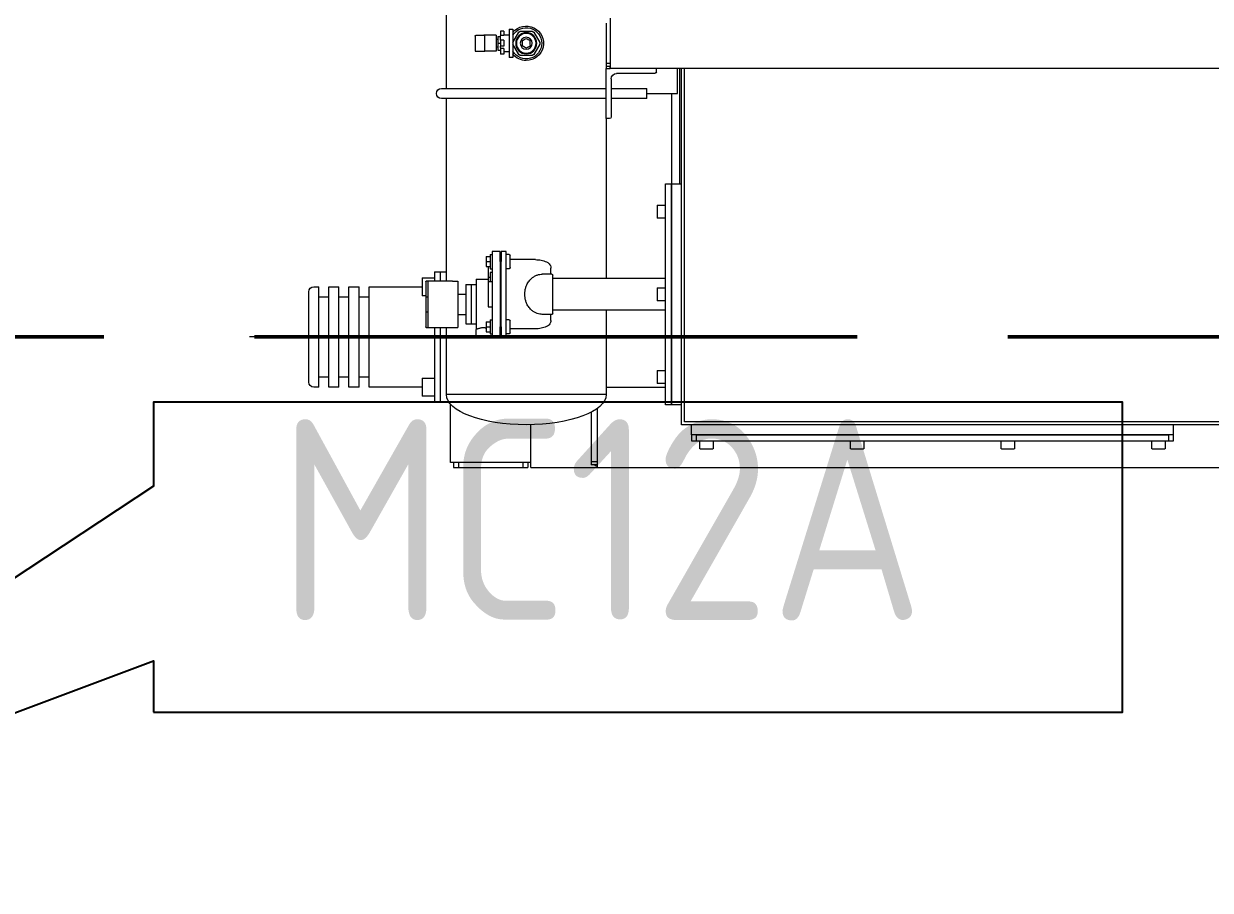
# Model space of a CAD drawing. Header units: millimetres. Extents: x 163705 to 1616509, y 81827 to 302547.
# Drawn here: x 914704 to 915886, y 145446 to 146309 of the extents above; entities that cross this region are included whole.
import ezdxf
from ezdxf.enums import TextEntityAlignment as Align

# ---------------------------------------------------------------- set-up
doc = ezdxf.new("R2010")
doc.units = ezdxf.units.MM
doc.header["$LTSCALE"] = 10
doc.linetypes.add('ACAD_ISO02W100', pattern=[15, 12, -3])
doc.linetypes.add('CENTER2', pattern=[28.575, 19.05, -3.175, 3.175, -3.175])
for name, color, linetype, lineweight in [('1-中心线', 1, 'CENTER2', 0), ('1-文本', 4, 'Continuous', 0), ('1-设备轮廓', 2, 'Continuous', 18)]:
    doc.layers.add(name, color=color, linetype=linetype, lineweight=lineweight)
doc.styles.add('HZ', font='gbenor.shx', dxfattribs={"bigfont": 'gbcbig.shx'})

# ---------------------------------------------------------------- blocks, each defined once
blk = doc.blocks.new('G$C8841F3B5')
for p, q in [((2913.9, 391.5), (2913.9, 1221.5)), ((2750.9, 461.5), (2750.9, 453.5)), ((2750.9, 453.5), (2750.9, 419.5)), ((2754.9, 456.5), (2754.9, 416.5)), ((2851.3, 450.5), (2847.7, 450.5)), ((2847.7, 450.5), (2847.7, 446.5)), ((2851.3, 450.5), (2851.3, 446.5)), ((2827, 447.6), (2821, 437.4)), ((2821, 437.4), (2821, 435.6)), ((2828.4, 448.5), (2827, 447.6)), ((2840.3, 448.5), (2828.4, 448.5)), ((2841.8, 447.6), (2840.3, 448.5)), ((2847.7, 437.4), (2841.8, 447.6)), ((2847.7, 445), (2847.3, 445)), ((2847.7, 446.5), (2847.7, 437.5)), ((2847.7, 437.4), (2847.7, 435.6)), ((2851.3, 446.5), (2851.3, 426.5)), ((2856.6, 445), (2851.3, 445)), ((2856.6, 448.5), (2856.6, 448)), ((2856.6, 448.5), (2860.1, 448.5)), ((2856.6, 448), (2856.6, 444.5)), ((2859.6, 444.5), (2856.6, 444.5)), ((2856.6, 439.5), (2860.1, 439.5)), ((2856.6, 439.5), (2856.6, 439)), ((2856.6, 439), (2856.6, 434)), ((2860.1, 448.5), (2860.1, 448)), ((2860.1, 448), (2860.1, 443.9)), ((2860.1, 439.5), (2860.1, 443.9)), ((2862.6, 443.4), (2860.1, 443.4)), ((2860.1, 439.5), (2860.1, 439)), ((2860.1, 439), (2860.1, 434)), ((2862.6, 443.4), (2862.6, 436.5)), ((2864.4, 440.5), (2862.6, 440.5)), ((2864.4, 444.5), (2864.4, 428.5)), ((2864.4, 444.5), (2866.3, 444.5)), ((2866.3, 444.5), (2876.6, 444.5)), ((2875.6, 428.5), (2875.6, 443.5)), ((2884.4, 444.5), (2876.6, 444.5)), ((2885.4, 443.5), (2885.4, 428.5)), ((2821, 435.6), (2827, 425.4)), ((2827, 425.4), (2828.4, 424.5)), ((2840.3, 424.5), (2841.8, 425.4)), ((2841.8, 425.4), (2847.7, 435.6)), ((2847.3, 428), (2847.7, 428)), ((2847.7, 435.5), (2847.7, 426.5)), ((2847.7, 426.5), (2847.7, 422.5)), ((2851.3, 428), (2856.6, 428)), ((2851.3, 426.5), (2851.3, 422.5)), ((2856.6, 434), (2856.6, 433.5)), ((2856.6, 433.5), (2860.1, 433.5)), ((2856.6, 431.4), (2859.6, 431.4)), ((2856.6, 431.4), (2856.6, 426.1)), ((2856.6, 426.1), (2856.6, 425.6)), ((2856.6, 425.6), (2860.1, 425.6)), ((2862.6, 436.5), (2860.1, 436.5)), ((2860.1, 434), (2860.1, 433.5)), ((2860.1, 432.3), (2860.1, 433.5)), ((2860.1, 432.3), (2860.1, 426.1)), ((2862.6, 429.6), (2860.1, 429.6)), ((2860.1, 426.1), (2860.1, 425.6)), ((2862.6, 436.5), (2862.6, 429.6)), ((2862.6, 432.5), (2864.4, 432.5)), ((2864.4, 428.5), (2866.3, 428.5)), ((2866.3, 428.5), (2875.4, 428.5)), ((2884.4, 428.5), (2876.6, 428.5)), ((2750.9, 419.5), (2750.9, 411.5)), ((2750.9, 416.5), (2754.9, 416.5)), ((2750.9, 413.5), (2754.9, 413.5)), ((2754.9, 416.5), (2754.9, 413.5)), ((2754.9, 413.5), (2754.9, 411.5)), ((2828.4, 424.5), (2840.3, 424.5)), ((2847.7, 422.5), (2851.3, 422.5)), ((2004.9, 411.5), (2750.9, 411.5)), ((2676.9, 59.5), (2676.9, 411.5)), ((2679.9, 56.5), (2679.9, 411.5)), ((2681.9, 411.5), (2681.9, 296.5)), ((2683.9, 386.5), (2683.9, 411.5)), ((2704.9, 411.5), (2704.9, 408.2)), ((2706.5, 406.5), (2744.4, 406.5)), ((2754.9, 411.5), (2750.9, 411.5)), ((2754.9, 361.5), (2754.9, 411.5)), ((2749.9, 391.5), (2714.4, 391.5)), ((2714.4, 381.5), (2714.4, 391.5)), ((2749.9, 401), (2749.9, 363.2)), ((2834.4, 391.5), (2754.9, 391.5)), ((2918.9, 391.5), (2834.4, 391.5)), ((2690.9, 386.5), (2683.9, 386.5)), ((2689.9, 386.5), (2689.9, 296.5)), ((2714.4, 386.5), (2690.9, 386.5)), ((2714.4, 381.5), (2749.9, 381.5)), ((2754.9, 381.5), (2834.4, 381.5)), ((2834.4, 381.5), (2918.9, 381.5)), ((2913.9, 199.5), (2913.9, 381.5)), ((2751.5, 361.5), (2754.9, 361.5)), ((2754.9, 361.5), (2754.9, 202.5)), ((2689.9, 296.5), (2679.9, 296.5)), ((2695.9, 296.5), (2689.9, 296.5)), ((2689.9, 76.5), (2689.9, 296.5)), ((2689.9, 296.5), (2689.9, 76.5)), ((2695.9, 76.5), (2695.9, 296.5)), ((2703.8, 275.3), (2695.9, 275.3)), ((2703.9, 275.2), (2703.9, 262.4)), ((2695.9, 262.3), (2703.8, 262.3)), ((2703.9, 262.4), (2703.9, 262.4)), ((2850.4, 213), (2850.4, 225)), ((2851.4, 226), (2854.4, 226)), ((2854.4, 229), (2859.4, 229)), ((2854.4, 219), (2854.4, 229)), ((2859.4, 229), (2859.4, 219)), ((2860.4, 219), (2860.4, 229)), ((2860.4, 229), (2868.4, 229)), ((2868.4, 229), (2868.4, 219)), ((2870.4, 226), (2868.4, 226)), ((2870.4, 226), (2870.4, 212)), ((2810, 212.8), (2809.9, 212.6)), ((2825.1, 221), (2850.4, 221)), ((2854.4, 154), (2854.4, 219)), ((2859.4, 224), (2860.4, 224)), ((2859.4, 154), (2859.4, 219)), ((2860.4, 219), (2860.4, 154)), ((2868.4, 219), (2868.4, 154)), ((2874.4, 224), (2870.4, 224)), ((2874.4, 219), (2870.4, 219)), ((2874.4, 214), (2870.4, 214)), ((2872.4, 214), (2872.4, 203.4)), ((2874.4, 224), (2874.4, 219)), ((2874.4, 219), (2874.4, 214)), ((2807.9, 202.5), (2695.9, 202.5)), ((2807.9, 167.5), (2807.9, 205.5)), ((2808.9, 206.5), (2818.5, 206.5)), ((2809.9, 206.5), (2809.9, 212.6)), ((2851.4, 212), (2854.4, 212)), ((2870.4, 212), (2868.4, 212)), ((2868.4, 208.2), (2870.4, 208.2)), ((2870.4, 208.2), (2870.4, 199)), ((2872.4, 203.4), (2870.4, 203.4)), ((2872.4, 203.4), (2872.4, 199)), ((2884.4, 201.5), (2872.4, 201.5)), ((2884.4, 201.5), (2884.4, 151.5)), ((2919.9, 209), (2913.9, 209)), ((2925.9, 209), (2919.9, 209)), ((2919.9, 199.5), (2919.9, 209)), ((2925.9, 209), (2925.9, 199.5)), ((2937.8, 203), (2925.9, 203)), ((2937.9, 202.9), (2937.9, 185.1)), ((2703.8, 193), (2695.9, 193)), ((2703.9, 192.9), (2703.9, 180.1)), ((2868.4, 199), (2872.4, 199)), ((2872.4, 199), (2872.4, 194)), ((2872.4, 194), (2872.4, 179)), ((2889.4, 196.1), (2884.4, 196.1)), ((2889.4, 196.1), (2889.4, 156.9)), ((2894.4, 196.1), (2889.4, 196.1)), ((2889.4, 196.1), (2889.4, 156.9)), ((2894.4, 196.1), (2894.4, 156.9)), ((2907.9, 199.5), (2902.4, 199.5)), ((2902.4, 199.5), (2902.4, 153.5)), ((2907.9, 199.5), (2932.4, 199.5)), ((2932.4, 199.5), (2932.4, 153.5)), ((2932.4, 199.5), (2933.9, 199.5)), ((2934.4, 199), (2934.4, 196.5)), ((2934.4, 196.5), (2934.4, 187.4)), ((2990.9, 194), (2937.9, 194)), ((2990.9, 94), (2990.9, 194)), ((3010.9, 194), (3000.9, 194)), ((3000.9, 94), (3000.9, 194)), ((3010.9, 94), (3010.9, 194)), ((3030.9, 194), (3020.9, 194)), ((3020.9, 94), (3020.9, 194)), ((3030.9, 94), (3030.9, 194)), ((3045.9, 194), (3040.9, 194)), ((3040.9, 94), (3040.9, 194)), ((2695.9, 180), (2703.8, 180)), ((2703.9, 180.1), (2703.9, 180.1)), ((2872.4, 179), (2872.4, 174)), ((2902.4, 186.5), (2894.4, 186.5)), ((2934.4, 184), (2932.4, 184)), ((2934.4, 187.4), (2934.4, 185.7)), ((2934.4, 185.7), (2934.4, 184)), ((2934.4, 185), (2937.8, 185)), ((2934.4, 184), (2934.4, 169)), ((2937.9, 185.1), (2937.9, 185.1)), ((3000.9, 184), (2990.9, 184)), ((3020.9, 184), (3010.9, 184)), ((3040.9, 184), (3030.9, 184)), ((3050.9, 99), (3050.9, 189)), ((2695.9, 170.5), (2807.9, 170.5)), ((2754.9, 170.5), (2754.9, 86.5)), ((2808.9, 166.5), (2818.5, 166.5)), ((2809.9, 160.4), (2809.9, 166.5)), ((2872.4, 174), (2868.4, 174)), ((2902.4, 166.5), (2894.4, 166.5)), ((2934.4, 169), (2932.4, 169)), ((2934.4, 169), (2934.4, 167.3)), ((2934.4, 167.3), (2934.4, 165.6)), ((2934.4, 165.6), (2934.4, 156.5)), ((2809.9, 160.4), (2810, 160.2)), ((2850.4, 148), (2850.4, 160)), ((2851.4, 161), (2854.4, 161)), ((2854.4, 144), (2854.4, 154)), ((2859.4, 154), (2859.4, 144)), ((2860.4, 144), (2860.4, 154)), ((2870.4, 161), (2868.4, 161)), ((2868.4, 154), (2868.4, 144)), ((2870.4, 161), (2870.4, 147)), ((2874.4, 159), (2870.4, 159)), ((2874.4, 154), (2870.4, 154)), ((2874.4, 159), (2874.4, 154)), ((2874.4, 154), (2874.4, 149)), ((2889.4, 156.9), (2884.4, 156.9)), ((2894.4, 156.9), (2889.4, 156.9)), ((2934.4, 156.5), (2934.4, 154)), ((2825.1, 152), (2850.4, 152)), ((2851.4, 147), (2854.4, 147)), ((2859.4, 144), (2854.4, 144)), ((2860.4, 149), (2859.4, 149)), ((2868.4, 144), (2860.4, 144)), ((2870.4, 147), (2868.4, 147)), ((2875.4, 144), (2868.4, 144)), ((2874.4, 149), (2870.4, 149)), ((2875.4, 153.2), (2874.4, 153.2)), ((2884.4, 144), (2875.4, 144)), ((2884.4, 144), (2884.4, 151.5)), ((2907.9, 153.5), (2902.4, 153.5)), ((2932.4, 153.5), (2907.9, 153.5)), ((2913.9, 86.5), (2913.9, 153.5)), ((2919.9, 79), (2919.9, 153.5)), ((2925.9, 153.5), (2925.9, 79)), ((2933.9, 153.5), (2932.4, 153.5)), ((2703.8, 110.7), (2695.9, 110.7)), ((2703.9, 110.6), (2703.9, 97.9)), ((2695.9, 97.7), (2703.8, 97.7)), ((2703.9, 97.9), (2703.9, 97.8)), ((2937.8, 103), (2925.9, 103)), ((2937.9, 102.9), (2937.9, 85.3)), ((2990.9, 104), (3000.9, 104)), ((3010.9, 104), (3020.9, 104)), ((3030.9, 104), (3040.9, 104)), ((2699.9, 94), (2695.9, 94)), ((2754.9, 94), (2699.9, 94)), ((2754.9, 86.5), (2913.9, 86.5)), ((2754.9, 86.5), (2913.9, 86.5)), ((2925.9, 85), (2937.8, 85)), ((2937.9, 94), (2990.9, 94)), ((2937.9, 85.3), (2937.9, 85.1)), ((3000.9, 94), (3010.9, 94)), ((3020.9, 94), (3030.9, 94)), ((3040.9, 94), (3045.9, 94)), ((2679.9, 76.5), (2689.9, 76.5)), ((2689.9, 76.5), (2695.9, 76.5)), ((2763.9, 72.6), (2763.9, 24)), ((2909.9, 19), (2909.9, 77.1)), ((2919.9, 79), (2911.4, 79)), ((2925.9, 79), (2919.9, 79)), ((1182.9, 59.5), (2676.9, 59.5)), ((2769.9, 69), (2769.9, 19.5)), ((1179.9, 56.5), (2679.9, 56.5)), ((2189.9, 46.5), (2189.9, 56.5)), ((2669.9, 46.5), (2669.9, 56.5)), ((2829.9, 22), (2829.9, 56.5)), ((2189.9, 40.5), (2189.9, 46.5)), ((2189.9, 46.5), (2669.9, 46.5)), ((2194.9, 40.5), (2189.9, 40.5)), ((2194.9, 46.5), (2194.9, 40.5)), ((2664.9, 46.5), (2194.9, 46.5)), ((2664.9, 40.5), (2194.9, 40.5)), ((2198.4, 40.5), (2198.4, 32.6)), ((2211.4, 32.6), (2211.4, 40.5)), ((2348.4, 40.5), (2348.4, 32.6)), ((2361.4, 32.6), (2361.4, 40.5)), ((2498.4, 40.5), (2498.4, 32.6)), ((2511.4, 32.6), (2511.4, 40.5)), ((2648.4, 40.5), (2648.4, 32.6)), ((2661.4, 32.6), (2661.4, 40.5)), ((2664.9, 40.5), (2664.9, 46.5)), ((2669.9, 40.5), (2664.9, 40.5)), ((2669.9, 46.5), (2669.9, 40.5)), ((2211.3, 32.5), (2198.5, 32.5)), ((2361.3, 32.5), (2348.5, 32.5)), ((2511.3, 32.5), (2498.5, 32.5)), ((2661.3, 32.5), (2648.5, 32.5)), ((2763.9, 24), (2763.9, 14)), ((2763.9, 14), (1544.9, 14)), ((2763.9, 19.5), (2769.9, 19.5)), ((2763.9, 16.5), (2769.9, 16.5)), ((2829.9, 14), (2763.9, 14)), ((2769.9, 19.5), (2769.9, 16.5)), ((2829.9, 14), (2829.9, 22)), ((2829.9, 19), (2837.9, 19)), ((2832.9, 19), (2832.9, 14)), ((2837.9, 14), (2832.9, 14)), ((2837.9, 19), (2901.9, 19)), ((2837.9, 19), (2837.9, 14)), ((2901.9, 14), (2837.9, 14)), ((2901.9, 19), (2909.9, 19)), ((2901.9, 19), (2901.9, 14)), ((2906.9, 14), (2901.9, 14)), ((2906.9, 19), (2906.9, 14))]:
    blk.add_line(p, q)
at = {"flags": 128}
for points in [[(2750.9, 412.6), (2751.3, 412.8), (2752.2, 413.5)], [(2763.9, 14.8), (2765.4, 15.7), (2766.5, 16.5)]]:
    blk.add_lwpolyline(points, dxfattribs=at)
for radius in [10.5, 9.8, 6]:
    blk.add_circle((2834.4, 436.5), radius)
for centre, radius, start, end in [((2834.4, 436.5), 17.2, 39.5549, 270), ((2834.4, 436.5), 15.5, 30.9, 329.1), ((2834.4, 436.5), 17.2, 270, 320.4451), ((2706.5, 408.2), 1.67, 180, 270), ((2744.4, 401), 5.5, 0, 90), ((2918.9, 386.5), 5, 270, 90), ((2751.5, 363.2), 1.67, 180, 270), ((2703.8, 275.2), 0.1, 0, 90), ((2703.8, 262.4), 0.1, 270, 0), ((2851.4, 225), 1, 90, 180), ((2851.4, 213), 1, 180, 270), ((2808.9, 205.5), 1, 90, 180), ((2937.8, 202.9), 0.1, 0, 90), ((2703.8, 192.9), 0.1, 0, 90), ((2933.9, 199), 0.5, 0, 90), ((3045.9, 189), 5, 0, 90), ((2703.8, 180.1), 0.1, 270, 0), ((2937.8, 185.1), 0.1, 270, 0), ((2808.9, 167.5), 1, 180, 270), ((2851.4, 160), 1, 90, 180), ((2933.9, 154), 0.5, 270, 0), ((2851.4, 148), 1, 180, 270), ((2703.8, 110.6), 0.1, 0, 90), ((2703.8, 97.8), 0.1, 270, 0), ((2937.8, 102.9), 0.1, 0, 90), ((3045.9, 99), 5, 270, 0), ((2937.8, 85.1), 0.1, 270, 0), ((2198.5, 32.6), 0.1, 180, 270), ((2211.3, 32.6), 0.1, 270, 0), ((2348.5, 32.6), 0.1, 180, 270), ((2361.3, 32.6), 0.1, 270, 0), ((2498.5, 32.6), 0.1, 180, 270), ((2511.3, 32.6), 0.1, 270, 0), ((2648.5, 32.6), 0.1, 180, 270), ((2661.3, 32.6), 0.1, 270, 0)]:
    blk.add_arc(centre, radius, start, end)
for major_axis, start_param, end_param in [((-79.5, 0), 0, 1.570796), ((79.5, 0), 4.712389, 6.283185)]:
    blk.add_ellipse((2834.4, 86.5), major_axis=major_axis, ratio=0.377358, start_param=start_param, end_param=end_param)
for points, knots in [([(2830.3, 434.3), (2830.3, 435.1), (2830.4, 436.6), (2830.4, 438.2), (2830.4, 438.9)], [0, 0, 0, 0, 0.500178, 1, 1, 1, 1]), ([(2830.4, 438.9), (2831.1, 439.3), (2832.5, 440), (2833.8, 440.8), (2834.5, 441.1)], [0, 0, 0, 0, 0.4990673, 1, 1, 1, 1]), ([(2834.5, 441.1), (2835.2, 440.7), (2836.5, 439.9), (2837.8, 439.1), (2838.4, 438.7)], [0, 0, 0, 0, 0.499067, 1, 1, 1, 1]), ([(2838.4, 438.7), (2838.4, 437.9), (2838.4, 436.4), (2838.3, 434.8), (2838.3, 434.1)], [0, 0, 0, 0, 0.499822, 1, 1, 1, 1]), ([(2859.6, 444.5), (2859.7, 444.5), (2859.7, 444.4), (2859.8, 444.4), (2859.9, 444.4), (2860, 444.3), (2860.1, 444.1), (2860.1, 444), (2860.1, 443.9)], [0, 0, 0, 0, 0.125356, 0.250369, 0.375773, 0.501235, 0.750965, 1, 1, 1, 1]), ([(2875.6, 443.5), (2875.6, 443.6), (2875.6, 443.8), (2875.8, 444.1), (2876, 444.3), (2876.2, 444.4), (2876.4, 444.4), (2876.5, 444.4), (2876.6, 444.5)], [0, 0, 0, 0, 0.249647, 0.499157, 0.624451, 0.749691, 0.874918, 1, 1, 1, 1]), ([(2885.4, 443.5), (2885.4, 443.6), (2885.3, 443.8), (2885.2, 444.1), (2885, 444.3), (2884.8, 444.4), (2884.6, 444.4), (2884.4, 444.4), (2884.4, 444.5)], [0, 0, 0, 0, 0.249696, 0.499185, 0.624467, 0.749788, 0.874869, 1, 1, 1, 1]), ([(2834.2, 431.9), (2833.6, 432.3), (2832.3, 433.1), (2831, 433.9), (2830.3, 434.3)], [0, 0, 0, 0, 0.499067, 1, 1, 1, 1]), ([(2838.3, 434.1), (2837.6, 433.7), (2836.3, 433), (2834.9, 432.2), (2834.2, 431.9)], [0, 0, 0, 0, 0.4990673, 1, 1, 1, 1]), ([(2860.1, 432.3), (2860.1, 432.1), (2860.1, 431.9), (2859.9, 431.6), (2859.8, 431.5), (2859.7, 431.4), (2859.7, 431.4), (2859.6, 431.4)], [0, 0, 0, 0, 0.498685, 0.748579, 0.874172, 0.937035, 1, 1, 1, 1]), ([(2876.6, 428.5), (2876.5, 428.5), (2876.4, 428.5), (2876.2, 428.5), (2876, 428.5), (2875.8, 428.5), (2875.6, 428.5), (2875.6, 428.5), (2875.6, 428.5)], [0, 0, 0, 0, 0.124806, 0.250059, 0.3754, 0.500545, 0.750283, 1, 1, 1, 1]), ([(2885.4, 428.5), (2885.4, 428.5), (2885.3, 428.5), (2885.2, 428.5), (2885, 428.5), (2884.8, 428.5), (2884.6, 428.5), (2884.5, 428.5), (2884.4, 428.5)], [0, 0, 0, 0, 0.249073, 0.498529, 0.623968, 0.749423, 0.873896, 1, 1, 1, 1]), ([(2814.2, 218.7), (2813.7, 218.5), (2812.7, 218), (2811.4, 216.8), (2810.2, 215), (2810, 213.6), (2809.9, 212.8)], [0, 0, 0, 0, 0.192179, 0.427735, 0.701748, 1, 1, 1, 1]), ([(2825.1, 221), (2823.3, 220.9), (2819.6, 220.7), (2816, 219.4), (2814.2, 218.7)], [0, 0, 0, 0, 0.5024487, 1, 1, 1, 1]), ([(2818.5, 166.5), (2819.3, 166.5), (2820.9, 166.6), (2823.5, 167.3), (2826.2, 168.5), (2829, 170.4), (2831.7, 173.2), (2833.7, 176.5), (2835, 180), (2835.7, 183.2), (2835.9, 186.5), (2835.7, 189.8), (2835, 193), (2833.7, 196.5), (2831.7, 199.8), (2829, 202.6), (2826.2, 204.5), (2823.5, 205.7), (2820.9, 206.4), (2819.3, 206.5), (2818.5, 206.5)], [0, 0, 0, 0, 0.048014, 0.101886, 0.161426, 0.225815, 0.293539, 0.362659, 0.40875, 0.454508, 0.5, 0.545492, 0.59125, 0.637341, 0.706461, 0.774185, 0.838574, 0.898114, 0.951986, 1, 1, 1, 1]), ([(2809.9, 160.2), (2810, 159.6), (2810.1, 158.4), (2810.9, 156.8), (2812.2, 155.3), (2813.5, 154.6), (2814.2, 154.3)], [0, 0, 0, 0, 0.214989, 0.45647, 0.721709, 1, 1, 1, 1]), ([(2814.2, 154.3), (2816, 153.6), (2819.6, 152.3), (2823.3, 152.1), (2825.1, 152)], [0, 0, 0, 0, 0.4975513, 1, 1, 1, 1]), ([(2875.4, 153.2), (2876, 153.2), (2877.2, 153.1), (2878.9, 152.9), (2880.4, 152.7), (2881.8, 152.3), (2882.9, 152), (2883.7, 151.7), (2884.3, 151.5), (2884.3, 151.5), (2884.4, 151.5)], [0, 0, 0, 0, 0.1249137, 0.2502491, 0.3750383, 0.5003653, 0.6253941, 0.7502207, 0.8754438, 1, 1, 1, 1])]:
    blk.add_open_spline(points, degree=3, knots=knots)
at = {"layer": '1-中心线'}
blk.add_line((2855.9, 144), (3120.9, 144), dxfattribs=at)

msp = doc.modelspace()

# ---------------------------------------------------------------- linework, layer by layer
msp.add_lwpolyline([(914833.28, 145623.314), (915798.253, 145623.314), (915798.253, 145932.302), (914833.28, 145932.302), (914833.28, 145848.431), (914224.06, 145445.92), (914833.28, 145674.449), (914833.28, 145623.314)])
at = {"layer": '1-设备轮廓', "color": 5, "linetype": 'ACAD_ISO02W100', "lineweight": 50, "ltscale": 5}
msp.add_lwpolyline([(878184.06, 145997.132), (918109.06, 145997.132)], dxfattribs=at)

# ---------------------------------------------------------------- block references
at = {"layer": '1-设备轮廓', "xscale": -1}
msp.add_blockref('G$C8841F3B5', (918038.94, 145853.132), dxfattribs=at)

# ---------------------------------------------------------------- texts
at = {"layer": '1-文本', "style": 'HZ'}
msp.add_text('MC12A', height=200, dxfattribs=at).set_placement((915600.778, 145715.135), align=Align.RIGHT)

doc.saveas('drawing.dxf')
